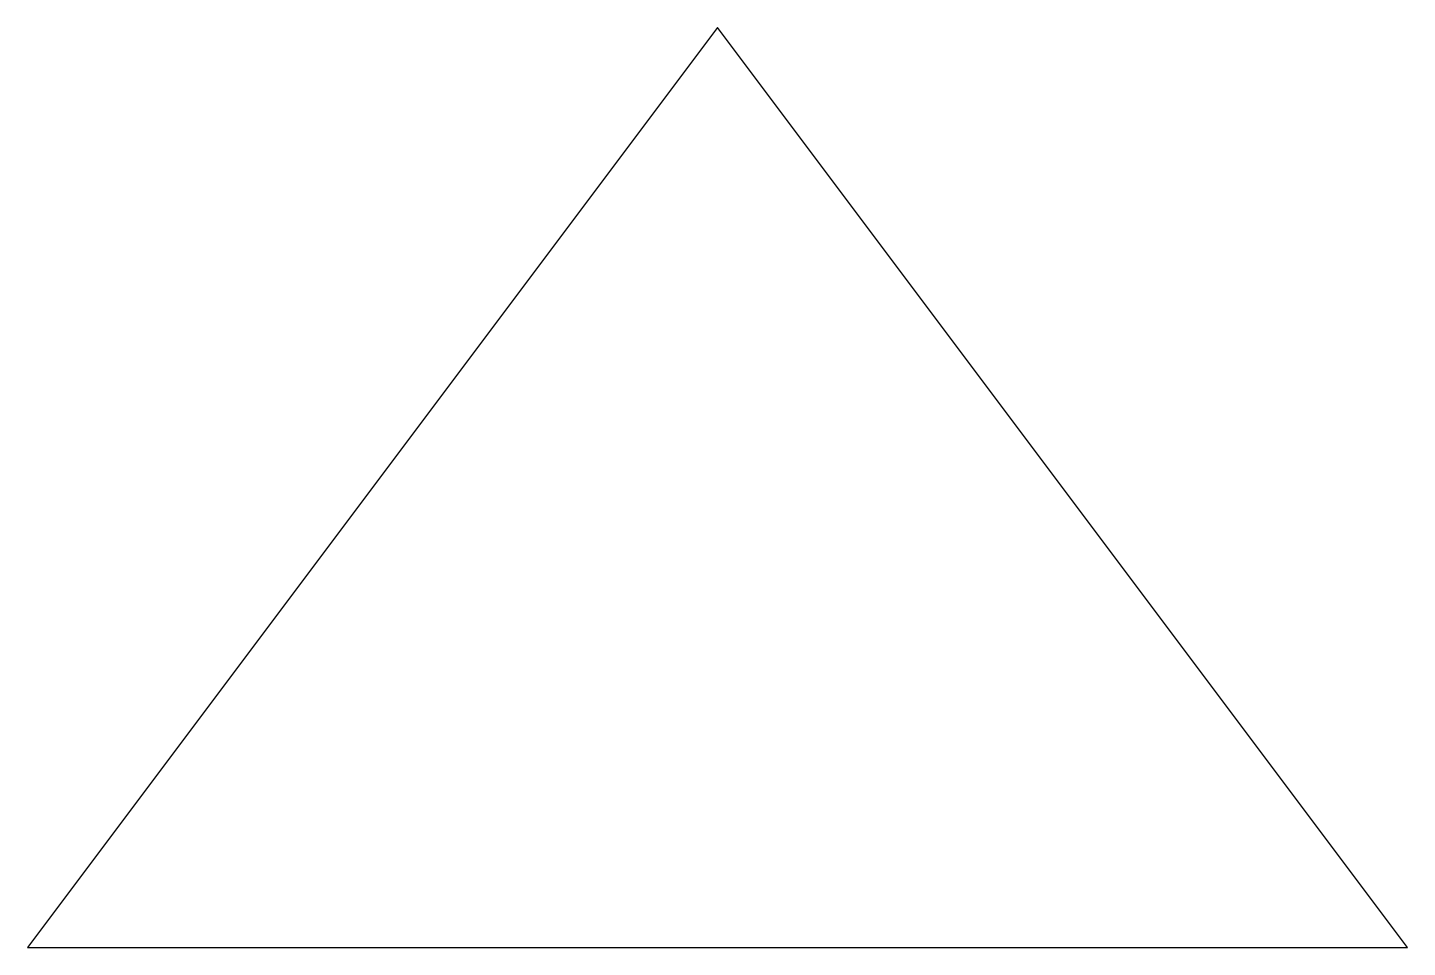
# Model space of a CAD drawing. Extents: x 4.5 to 7.5, y 4 to 6.
import ezdxf

# ---------------------------------------------------------------- set-up
doc = ezdxf.new("R2010")
doc.units = 0
doc.header["$MEASUREMENT"] = 0
doc.layers.get('0').update_dxf_attribs({"linetype": 'CONTINUOUS'})

msp = doc.modelspace()

# ---------------------------------------------------------------- linework, layer by layer
msp.add_lwpolyline([(6, 6), (4.5, 4), (7.5, 4)], close=True)

doc.saveas('drawing.dxf')
